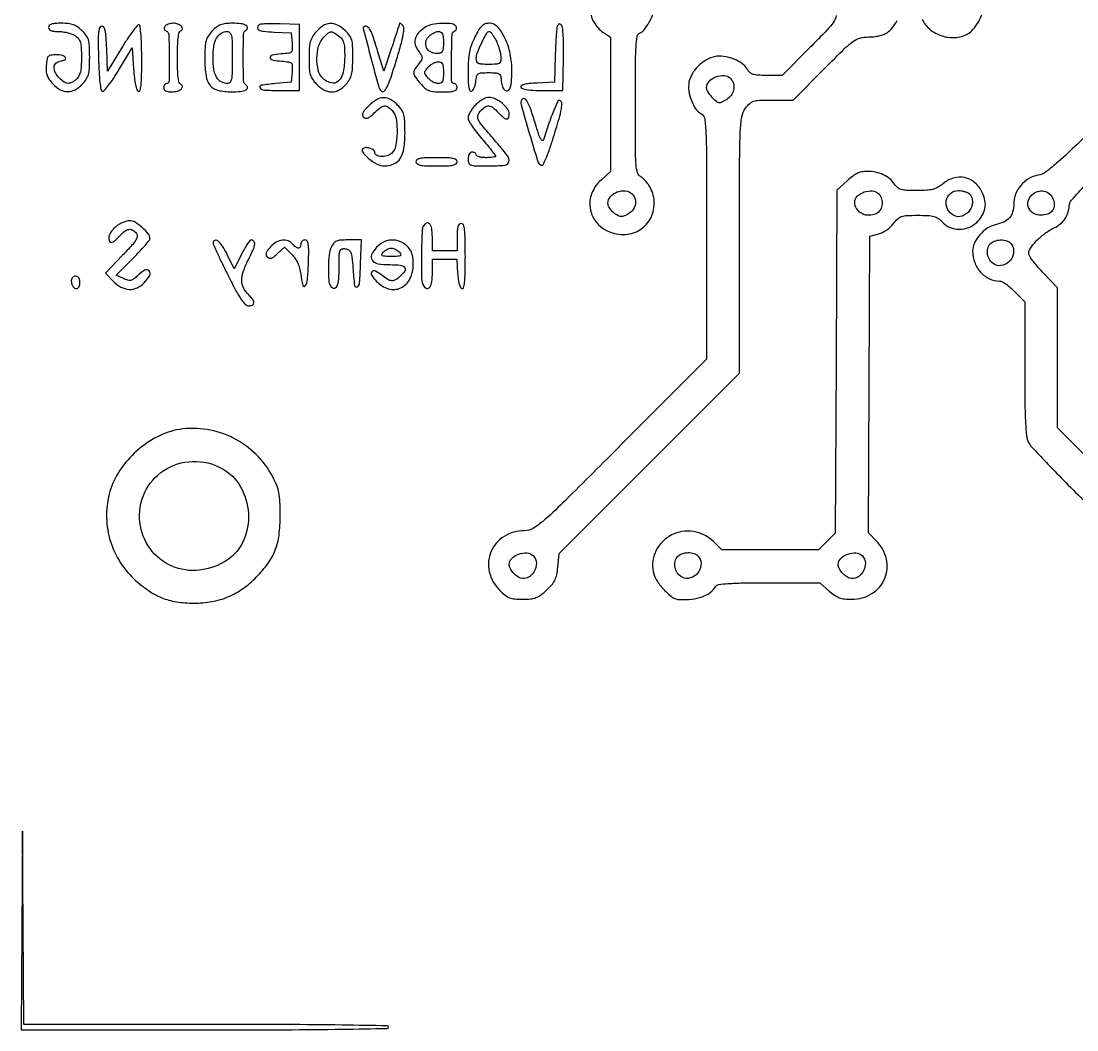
# Model space of a CAD drawing. Extents: x 30 to 1363, y 34 to 747.
# Drawn here: x 30 to 415, y 34 to 401.8 of the extents above; entities that cross this region are included whole.
import ezdxf

# ---------------------------------------------------------------- set-up
doc = ezdxf.new("R2010")
doc.units = 0

msp = doc.modelspace()

# ---------------------------------------------------------------- linework, layer by layer
for points in [[(237.451308, 406.434575, 0.118163), (238.856466, 401.444228, 0.120846), (242.363568, 397.681351), (245, 395.953894), (245, 371.446396), (245, 346.938897), (241.609971, 343.962412, 0.143583), (237.780413, 337.922119, 0.168072), (238.139627, 331.176517, 0.163218), (242.625374, 325.95572, 0.135164), (249.727834, 324, 0.130838), (255.312117, 325.486727, 0.133193), (259.37335, 329.546555, 0.129729), (260.892281, 335.194333, 0.121076), (259.48965, 341.020016, 0.033602), (258.765346, 342.216292, 0.027262), (257.838505, 343.39555, 0.028059), (256.860046, 344.39112, 0.06172), (255.98965, 345.005539, -0.202839), (254.824205, 346.449242, -0.050981), (254.280114, 349.490469, -0.017472), (254.042307, 355.400073, -0.00132), (254, 371.428195, -0.001777), (254.049957, 385.48649, -0.012614), (254.270385, 392.301353, -0.018816), (254.651456, 396.292547, -0.274491), (255.494277, 397.35943, 0.136594), (257.223626, 398.64141, 0.03898), (259.081547, 401.455952, 0.039849), (260.531519, 404.652271, 0.086435)], [(358.589077, 402.453526, 0.110087), (361.43696, 398.801876, 0.093095), (365.735011, 396.434311, 0.093069), (370.600288, 395.787175, 0.109947), (375.063021, 397.033728, 0.093564), (377.12591, 398.695033, 0.045576), (379.084351, 401.466682, 0.045436), (380.523967, 404.579021, 0.085482)], [(327.216567, 403.780104, -0.098374), (326.239324, 401.405189, -0.04553), (324.006829, 398.630207, -0.00376), (317.506494, 392.006519), (307.537523, 382), (301.803945, 382, -0.013186), (298.745342, 382.080677, -0.058058), (296.969515, 382.383184, -0.100988), (295.830497, 382.984892, -0.09834), (295.005539, 383.98965, 0.1021), (293.415178, 385.897488, 0.056121), (290.829537, 387.519584, 0.052831), (287.728449, 388.625627, 0.059328), (284.584456, 389, 0.106709), (281.101606, 388.248136, 0.071801), (277.660508, 386.049372, 0.070917), (274.94059, 382.931027, 0.097865), (273.564203, 379.490541, 0.083663), (273.50522, 376.304161, 0.056999), (274.447003, 372.796427, 0.058714), (276.09123, 369.739407, 0.117698), (278.130349, 367.930239, -0.243987), (279.28588, 366.244015, -0.020208), (279.733769, 360.776927, -0.009613), (279.95992, 350.548353, -0.00072), (280, 322.720677), (280, 278.511721), (248.755953, 247.25586, -0.000954), (228.469588, 227.03914, -0.014075), (221.13241, 220.154051, -0.042021), (216.848393, 216.954541, -0.140044), (213.505953, 215.996262, 0.138654), (206.116125, 213.899389, 0.157313), (201.349568, 208.316605, 0.157725), (200.751128, 201.012753, 0.139463), (204.478869, 194.321131, 0.02686), (206.485893, 192.518886, 0.075877), (208.110345, 191.574666, 0.071707), (209.995124, 191.129599, 0.022184), (212.914685, 191, 0.023363), (215.810081, 191.135365, 0.067407), (217.76271, 191.588538, 0.069249), (219.494984, 192.536986, 0.025658), (221.643416, 194.312025, 0.027635), (223.551196, 196.264891, 0.065841), (224.672514, 197.950629, 0.064442), (225.330565, 199.89222, 0.025574), (225.743509, 202.682446), (226.229557, 207.740842), (259.114778, 240.614739), (292, 273.488636), (292, 320.28481, -0.000623), (292.038572, 351.233588, -0.010364), (292.2775, 361.521412, -0.031471), (292.856567, 366.919231, -0.117245), (294.188058, 370.040493, -0.045098), (295.711909, 371.754372, -0.115422), (297.14073, 372.580186, -0.065761), (299.242419, 372.925618, -0.007892), (303.954371, 373), (311.532624, 373), (323, 384.5, -0.003163), (330.454842, 391.882055, -0.037843), (333.556075, 394.486336, -0.093225), (335.977197, 395.617159, -0.062843), (339.011182, 396, 0.03014), (340.914295, 396.114824, 0.026502), (342.874783, 396.458457, 0.027419), (344.612128, 396.960546, 0.068822), (345.783205, 397.560704, 0.071638), (347.762941, 399.42003, 0.048479), (349.453928, 402.018913, 0.048481)], [(428.75, 370.34912, -0.001913), (415.190946, 356.956917, -0.01248), (408.185856, 350.425477, -0.022699), (403.722078, 346.815257, -0.116202), (400.810281, 345.57277, 0.090784), (397.388701, 344.31206, 0.084784), (394.541576, 341.898056, 0.084699), (392.654941, 338.673505, 0.090341), (392, 335.078262, -0.068747), (391.602406, 332.200204, -0.113886), (390.429601, 330.060271, -0.105527), (388.36273, 328.54575, -0.053234), (385.277032, 327.537776, 0.097113), (382.325436, 326.279469, 0.066588), (379.603517, 323.845632, 0.067622), (377.658925, 320.833043, 0.10998), (377, 317.873615, 0.091375), (377.756649, 313.767817, 0.093083), (379.925428, 310.231373, 0.09752), (383.12936, 307.842791, 0.112015), (386.844105, 307, -0.1267), (387.750335, 306.766615, -0.025891), (389.167783, 305.886052, -0.025736), (390.751006, 304.659546, -0.021684), (392.297052, 303.207837), (396, 299.415675), (396, 275.158177, 0.002487), (396.061676, 262.759703, 0.01061), (396.292398, 255.359768, 0.01509), (396.689407, 250.562299, 0.092642), (397.41358, 248.20034, 0.066473), (398.629447, 246.47912, 0.002728), (403.822168, 240.940899, 0.004709), (410.086163, 234.456179, 0.003319), (417.245021, 227.279317)], [(424.238634, 237.261037), (408, 253.522074), (408, 279.063599), (408, 304.605124), (402.950415, 309.761891, -0.013728), (400.989919, 311.877157, -0.016644), (399.275401, 313.968521, -0.015339), (397.95942, 315.801218, -0.100793), (397.530637, 316.840916, -0.197512), (397.927193, 318.7997, -0.044036), (400.11214, 321.513996, -0.042065), (403.2159, 324.24133, -0.042575), (406.720356, 326.398397, 0.050689), (409.039492, 327.878179, 0.075222), (410.681889, 329.636237, 0.07624), (411.71629, 331.782805, 0.053624), (412.222673, 334.41981, -0.159872), (413.07936, 336.448125, -0.006769), (418.350131, 342.335013, -0.008183)]]:
    msp.add_lwpolyline(points, format="xyb")
for points in [[(40, 399.5, 0.171124), (40.239213, 398.821521, 0.129433), (40.879582, 398.349272, 0.07228), (42.015983, 398.07877, 0.022348), (43.777494, 398, -0.035455), (45.386753, 397.885743, -0.02803), (47.09821, 397.542718, -0.028793), (48.657068, 397.040924, -0.060578), (49.777494, 396.443296, -0.074588), (50.937905, 395.340573, -0.096779), (51.599753, 394.034485, -0.057276), (51.917681, 392.084762, -0.011804), (52, 388.598284, -0.01379), (51.912256, 385.417445, -0.042807), (51.6115, 383.294284, -0.06462), (51.054601, 381.793589, -0.087933), (50.171259, 380.654988, -0.052877), (48.502067, 379.43819, -0.14605), (47.10158, 379.104062, -0.138037), (45.696439, 379.585654, -0.045248), (44, 381, -0.071161), (42.492582, 383.010663, -0.13625), (42.035437, 384.959534, -0.19354), (42.693449, 386.422068, -0.157427), (44.25, 387.180449, 0.080607), (45.944621, 387.708272, 0.447178), (46.166985, 388.521296, 0.203874), (45.047136, 389.278459, 0.04811), (42.75, 389.5, 0.030332), (40.821003, 389.382871, 0.178175), (39.933253, 388.927514, 0.147726), (39.462354, 387.954854, 0.018929), (39.182211, 385.625475, 0.033967), (39.152992, 383.527972, 0.073257), (39.473452, 381.948971, 0.072239), (40.23922, 380.515762, 0.032272), (41.619302, 378.875475, 0.072748), (44.294102, 376.792801, 0.128123), (46.982909, 376.073274, 0.129339), (49.663144, 376.759459, 0.074872), (52.312909, 378.804719, 0.042342), (53.777659, 380.618457, 0.082043), (54.554093, 382.306979, 0.055636), (54.908763, 384.560225, 0.011242), (55, 388.617628, 0.010696), (54.911491, 392.754629, 0.059775), (54.554093, 394.93883, 0.090076), (53.752914, 396.55077, 0.041494), (52.195281, 398.312909, 0.038277), (50.561919, 399.654037, 0.066829), (49.008937, 400.457589, 0.060295), (47.189782, 400.871243, 0.025791), (44.695281, 401, 0.015557), (42.409614, 400.928866, 0.061828), (41.032547, 400.670133, 0.125146), (40.281493, 400.201121, 0.193248)], [(66.824833, 392.262767), (61.5, 383.5), (61.209558, 391.75, 0.007237), (60.998876, 395.988613, 0.037158), (60.674328, 398.318282, 0.08165), (60.179265, 399.573626, 0.26394), (59.427822, 400, 0.308734), (58.661702, 399.477105, 0.067529), (58.264571, 397.841141, 0.027839), (58.115558, 394.714793, 0.004026), (58.218265, 388.331596, 0.006449), (58.409894, 383.160034, 0.017332), (58.720901, 379.492413, 0.016182), (59.116429, 376.903716, 0.273104), (59.662662, 376.277375, 0.302687), (60.322334, 376.458125, 0.013423), (61.90476, 378.380613, 0.018809), (63.724532, 380.907036, 0.011892), (65.662662, 383.979117), (70.5, 392.066676), (71, 384.362257, 0.011438), (71.290454, 381.058195, 0.025455), (71.696299, 378.566432, 0.028419), (72.180651, 376.81072, 0.235787), (72.75, 376.245586, 0.429765), (73.371359, 376.579594, 0.039654), (73.732582, 378.493941, 0.022236), (73.945265, 381.877784, 0.004577), (74, 387.85765, 0.007193), (73.933106, 392.507558, 0.011137), (73.728232, 396.517785, 0.00562), (73.44507, 399.858606, 0.23452), (73.074833, 400.45375, 0.373809), (72.51285, 400.361975, 0.010419), (70.857265, 398.28351, 0.016488), (68.933013, 395.58139, 0.009953)], [(82.381966, 399.809017, 0.088972), (82.190642, 399.324523, 0.118107), (82.207877, 398.852632, 0.128568), (82.43188, 398.467999, 0.117017), (82.822949, 398.225684, -0.312507), (83.830355, 396.881811, -0.007068), (84.027782, 388.426505, -0.006804), (83.990594, 379.972915, -0.408949), (83, 379, 0.148195), (82.618646, 378.884432, 0.098894), (82.29375, 378.559375, 0.082425), (82.074694, 378.073457, 0.064853), (82, 377.5, 0.150693), (82.199239, 376.853935, 0.12588), (82.740164, 376.377508, 0.083267), (83.651999, 376.089949, 0.034849), (84.940983, 376, 0.070688), (86.943441, 376.28452, 0.107016), (88.486046, 377.118262, 0.266974), (88.813147, 378.0421, 0.273413), (88.177051, 378.774316, -0.263082), (87.638265, 379.370895, -0.024904), (87.292038, 381.38501, -0.022063), (87.067225, 384.324942, -0.00805), (87, 388.5, -0.00805), (87.067225, 392.675058, -0.022063), (87.292038, 395.61499, -0.024904), (87.638265, 397.629105, -0.263082), (88.177051, 398.225684, 0.26793), (88.797863, 398.925731, 0.247229), (88.527703, 399.855368, 0.115739), (87.211586, 400.704139, 0.085793), (85.5, 401, 0.045566), (84.534238, 400.911805, 0.045713), (83.601517, 400.650149, 0.049743), (82.834306, 400.265948, 0.113876)], [(99.687091, 398.195281, 0.043515), (98.205834, 396.352287, 0.084058), (97.43255, 394.631372, 0.053972), (97.085931, 392.286326, 0.009727), (97, 387.869595, 0.034706), (97.425218, 381.750939, 0.138163), (98.921995, 378.338522, 0.166005), (101.798633, 376.55959, 0.056268), (106.755434, 376, 0.026474), (109.969326, 376.170287, 0.084244), (112.032649, 376.750137, 0.298179), (112.541225, 377.581184, 0.251837), (112.016312, 378.489919, -0.253184), (111.122264, 380.046797, -0.006332), (111.015204, 388.5, -0.006332), (111.122264, 396.953203, -0.253184), (112.016312, 398.510081, 0.243505), (112.553339, 399.406974, 0.298816), (112.079142, 400.237213, 0.088993), (110.133787, 400.825358, 0.029027), (107.128074, 401, 0.024237), (104.548517, 400.874887, 0.065979), (102.771229, 400.461194, 0.074365), (101.286928, 399.633046, 0.037377)], [(116.706312, 400.372979, 0.171911), (116.211629, 399.33544, 0.320418), (116.649325, 398.563406, 0.084686), (118.450771, 398.072765, 0.012336), (122.25, 397.797717), (128.5, 397.5), (128.806772, 393.810272, -0.020122), (128.907921, 391.443552, -0.199555), (128.536346, 390.543346, -0.166731), (127.600697, 390.085621, -0.013159), (124.806772, 389.810272, 0.027942), (121.518926, 389.387824, 0.386591), (120.852757, 388.510343, 0.337369), (121.658687, 387.626267, 0.026217), (125.039124, 387.189728, -0.015035), (127.645591, 386.912213, -0.171441), (128.551176, 386.445671, -0.192212), (128.90905, 385.538372, -0.019718), (128.806772, 383.189728), (128.5, 379.5), (122.730989, 379, 0.014952), (117.563129, 378.395965, 0.536775), (117.133468, 377.481586, 0.249179), (118.554615, 376.636662, 0.011996), (124.25, 376.5), (131.5, 376.5), (131.5, 388.5), (131.5, 400.5), (124.456312, 400.789645, 0.009706), (121.706375, 400.849292, 0.013998), (119.274228, 400.786728, 0.009652), (117.276472, 400.640604, 0.175025)], [(137.588894, 397.923275, 0.040123), (136.223365, 396.007707, 0.069653), (135.464005, 394.21175, 0.051652), (135.10089, 391.928665, 0.013629), (135, 388.227994, 0.012651), (135.095827, 384.441248, 0.056856), (135.45744, 382.25869, 0.080251), (136.236783, 380.594375, 0.041495), (137.687091, 378.804719, 0.07783), (140.402365, 376.734263, 0.123387), (143.221218, 376.012731, 0.127711), (145.977689, 376.713619, 0.08672), (148.516365, 378.75, 0.048392), (149.787079, 380.511122, 0.070984), (150.506144, 382.277522, 0.048335), (150.858057, 384.633581, 0.0118), (150.968399, 388.562909, 0.010415), (150.899879, 392.752096, 0.060052), (150.553648, 394.937195, 0.091337), (149.758141, 396.545763, 0.041366), (148.195281, 398.312909, 0.070709), (145.405576, 400.316316, 0.130314), (142.699166, 400.928482, 0.13353), (140.090653, 400.115255, 0.076044)], [(167.971316, 400.95, -0.060947), (167.90804, 400.612617, -0.00054), (167.119347, 398.135312, -0.001861), (166.198564, 395.290442, -0.001199), (165.111274, 392), (162.279916, 383.5), (160.010187, 391, 0.006861), (158.386175, 396.112221, 0.043494), (157.304021, 398.614041, 0.115399), (156.321112, 399.723568, 0.250077), (155.223917, 399.8625, 0.381324), (154.800526, 399.045339, 0.00157), (157.563304, 388.390302, 0.002955), (160.319045, 378.144927, 0.129907), (161.428879, 376.237788, 0.420346), (162.399076, 376.247922, 0.080672), (163.510622, 377.860481, 0.031396), (164.924003, 381.401742, 0.006063), (166.995602, 387.985408, 0.00575), (168.597083, 393.529145, 0.023559), (169.36975, 396.942459, 0.036703), (169.596352, 399.15341, 0.206398), (169.16742, 400.23258, 0.019355), (168.71696, 400.649453, 0.041954), (168.334504, 400.924883, 0.080826), (168.075225, 401.028132, 0.460077)], [(177.230243, 399.448715, 0.050639), (174.851088, 397.394624, 0.118568), (173.688036, 395.369727, 0.143085), (173.685771, 393.291167, 0.088603), (174.777486, 391.087097, -0.01645), (175.969957, 389.357982, -0.138611), (176.242833, 388.461182, -0.154463), (175.988939, 387.599671, -0.021894), (174.876863, 386.09626, 0.030633), (173.462792, 384.113048, 0.166322), (173.167906, 382.845273, 0.133258), (173.679633, 381.510283, 0.017129), (175.588894, 379.076725, 0.034426), (177.223316, 377.385536, 0.09188), (178.647212, 376.511759, 0.074524), (180.462846, 376.108838, 0.017403), (183.588894, 376, 0.012429), (186.285675, 376.067046, 0.055232), (187.848149, 376.319302, 0.11914), (188.687051, 376.785887, 0.2095), (189, 377.5, 0.064853), (188.925306, 378.073457, 0.082425), (188.70625, 378.559375, 0.098894), (188.381354, 378.884432, 0.148195), (188, 379, -0.408949), (187.009406, 379.972915, -0.006804), (186.972218, 388.426505, -0.007068), (187.169645, 396.881811, -0.312507), (188.177051, 398.225684, 0.117017), (188.56812, 398.467999, 0.128568), (188.792123, 398.852632, 0.118107), (188.809358, 399.324523, 0.088972), (188.618034, 399.809017, 0.227454), (187.08158, 400.793671, 0.038583), (183.506111, 400.956463, 0.041304), (179.750258, 400.525709, 0.103937)], [(195.516846, 396.033244, 0.026647), (194.24587, 393.154318, 0.041287), (193.495635, 390.544666, 0.035298), (193.115865, 387.566689, 0.014069), (193, 383.44991, 0.007888), (193.058101, 379.767189, 0.035065), (193.27756, 377.615696, 0.077721), (193.661728, 376.482605, 0.366723), (194.25, 376.243678, 0.163312), (194.752499, 376.61856, 0.048709), (195.224862, 377.46555, 0.043138), (195.601386, 378.582387, 0.035141), (195.813358, 379.827012, -0.033675), (196.130886, 381.724989, -0.189414), (196.706879, 382.553548, -0.133985), (197.811454, 382.922709, -0.01404), (200.563358, 383, -0.013669), (203.105701, 382.930485, -0.10369), (204.257909, 382.622352, -0.200404), (204.820248, 381.964489, -0.076372), (205.015313, 380.75, 0.03283), (205.085157, 379.787531, 0.025508), (205.282537, 378.756116, 0.026115), (205.56728, 377.809893, 0.055077), (205.903509, 377.121885, 0.22099), (207.070407, 376.371968, 0.325101), (208.102624, 376.925779, 0.088597), (208.8019, 379.423491, 0.024066), (209, 383.536863, 0.050634), (208.358187, 389.858335, 0.059128), (206.458444, 395.581739, 0.071499), (203.776968, 399.662458, 0.21489), (200.808528, 401, 0.07589), (199.260118, 400.76362, 0.113168), (198.0817, 400.075762, 0.071095), (196.971483, 398.689043, 0.016035)], [(225.549449, 399.917217, 0.065122), (225.334067, 398.950357, 0.004386), (225.106609, 396.125683, 0.006244), (224.906435, 392.742085, 0.004635), (224.766667, 389), (224.5, 379.5), (218.183151, 379.200547, 0.011286), (215.316755, 378.999739, 0.038964), (213.483031, 378.684209, 0.075352), (212.469696, 378.257319, 0.34908), (212.266484, 377.700547, 0.245435), (212.820622, 377.165696, 0.033498), (214.443115, 376.803957, 0.027248), (216.814992, 376.57098, 0.010857), (220.083333, 376.5), (227.5, 376.5), (227.784301, 387.915699, 0.007553), (227.829767, 392.558315, 0.013096), (227.708283, 396.413086, 0.009408), (227.473984, 399.469417, 0.17425), (227.067083, 400.332917, 0.072668), (226.596093, 400.683822, 0.192992), (226.186732, 400.730668, 0.178926), (225.837036, 400.480245, 0.061574)], [(107, 388.5, -0.004944), (106.947093, 383.149645, -0.03861), (106.706019, 380.671084, -0.110384), (106.198877, 379.451289, -0.243895), (105.328741, 379, -0.130006), (102.998921, 379.616197, -0.134444), (101.313293, 381.298496, -0.092451), (100.312606, 384.175591, -0.037604), (100, 388.326247, -0.036037), (100.307344, 392.584946, -0.086596), (101.289471, 395.580203, -0.129019), (102.924991, 397.349148, -0.142949), (105.154988, 398, -0.208535), (106.13815, 397.571309, -0.140059), (106.701447, 396.462746, -0.043503), (106.94979, 394.10339, -0.00448)], [(145.777494, 396.443296, -0.073681), (146.932846, 395.349342, -0.096194), (147.595483, 394.05702, -0.058106), (147.915983, 392.143091, -0.01246), (148, 388.772037, -0.048696), (147.454655, 383.185855, -0.15247), (145.675416, 379.907513, -0.264465), (143.061717, 379.229383, -0.131287), (140, 381, -0.137601), (138.373644, 383.894524, -0.062656), (137.878857, 388.243671, -0.062192), (138.480618, 392.638009, -0.124099), (140.174314, 395.685549, -0.01811), (141.89489, 397.388985, -0.153631), (142.867693, 397.846128, -0.165859), (143.890578, 397.644836, -0.021999)], [(184, 394, -0.016203), (183.925072, 391.6884, -0.122468), (183.595949, 390.65571, -0.200825), (182.896946, 390.154393, -0.056508), (181.535184, 390, -0.125042), (179.320968, 390.562537, -0.156346), (177.863151, 392.087081, -0.162667), (177.595944, 394.12559, -0.136689), (178.575283, 396.083187, -0.046614), (179.37526, 396.816682, -0.039344), (180.342382, 397.436936, -0.041078), (181.323029, 397.86258, -0.082032), (182.154988, 398, -0.114581), (183.068701, 397.787827, -0.172247), (183.634687, 397.207998, -0.090244), (183.92484, 396.081876, -0.018045)], [(203.314788, 394.466073, -0.023409), (203.959964, 392.932225, -0.019386), (204.504969, 391.245828, -0.019819), (204.883639, 389.658504, -0.048676), (205, 388.466073, -0.060786), (204.831522, 387.085359, -0.209652), (204.293809, 386.387004, -0.113051), (203.16858, 386.068098, -0.012757), (200.5, 386, -0.013825), (198.001531, 386.069095, -0.09284), (196.801514, 386.363324, -0.191016), (196.210277, 386.975846, -0.097869), (196, 388.039838, -0.091953), (196.422915, 390.320012, -0.021292), (197.982846, 393.915407, -0.014786), (199.8005, 397.393997, -0.271308), (200.835112, 398, -0.22095), (201.234435, 397.814482, -0.022284), (201.891233, 396.961909, -0.024622), (202.611401, 395.819874, -0.017105)], [(184, 383, -0.018045), (183.92484, 380.918124, -0.090244), (183.634687, 379.792002, -0.172247), (183.068701, 379.212173, -0.114581), (182.154988, 379, -0.084684), (181.317947, 379.142791, -0.040713), (180.320267, 379.5875, -0.038833), (179.328807, 380.234689, -0.044853), (178.5, 381, -0.020664), (177.433378, 382.28124, -0.164695), (177.190025, 383, -0.164695), (177.433378, 383.71876, -0.020664), (178.5, 385, -0.044853), (179.328807, 385.765311, -0.038833), (180.320267, 386.4125, -0.040713), (181.317947, 386.857209, -0.084684), (182.154988, 387, -0.114581), (183.068701, 386.787827, -0.172247), (183.634687, 386.207998, -0.090244), (183.92484, 385.081876, -0.018045)], [(288.8, 380.8, -0.127774), (289.770992, 379.147437, -0.104704), (289.911448, 377.097451, -0.099958), (289.201676, 375.087713, -0.10565), (287.777494, 373.556704, -0.01506), (286.869579, 372.960704, -0.018033), (285.97946, 372.457282, -0.016968), (285.2082, 372.08973, -0.103059), (284.777494, 372, -0.18223), (283.597798, 372.444721, -0.032035), (281.891773, 374.149584, -0.033227), (280.409415, 376.078382, -0.14828), (280, 377.428571, -0.187274), (280.917217, 379.791549, -0.116627), (283.404668, 381.486277, -0.114242), (286.430406, 381.907643, -0.175848)], [(156.784615, 370.938462, 0.018331), (155.354825, 369.399807, 0.070317), (154.64929, 368.303136, 0.13632), (154.512548, 367.45745, 0.170302), (154.854946, 366.745054, 0.152098), (155.551898, 366.379093, 0.140589), (156.357759, 366.458088, 0.076318), (157.382088, 367.057439, 0.020562), (158.798126, 368.306593, -0.024925), (161.021958, 370.234119, -0.134042), (162.485013, 370.848913, -0.186289), (163.79366, 370.532766, -0.057522), (165.345012, 369.171259, -0.145653), (166.754193, 366.226204, -0.043661), (167.104527, 361.211924, -0.043323), (166.586546, 356.254357, -0.162543), (165.071664, 353.564855, -0.116176), (163.420463, 352.653668, -0.084699), (161.328019, 352.435392, -0.105862), (159.628322, 352.91678, -0.277799), (159, 353.960399, 0.241289), (158.59522, 354.750352, 0.07335), (157.3636, 355.387337, 0.06939), (155.911319, 355.670123, 0.15301), (154.82776, 355.39355, 0.435419), (154.560639, 354.04746, 0.062945), (156.702684, 351.753432, 0.051983), (159.815748, 349.668842, 0.122146), (162.512777, 349, 0.104299), (165.953173, 349.725554, 0.15053), (168.286103, 351.749143, 0.104635), (169.603255, 355.369211, 0.035126), (170, 361.009732, 0.010108), (169.912694, 365.327942, 0.05443), (169.563984, 367.648028, 0.083543), (168.789908, 369.360036, 0.043189), (167.312909, 371.195281, 0.072187), (164.721876, 373.217382, 0.136578), (162.17269, 373.860394, 0.129428), (159.562434, 373.104677, 0.061618)], [(195.687091, 371.195281, 0.029998), (194.65873, 369.984244, 0.03054), (193.789333, 368.665811, 0.032071), (193.181197, 367.431502, 0.098735), (193, 366.52286, 0.12882), (193.273371, 365.479411, 0.017117), (194.46875, 363.515137, 0.018897), (196.085387, 361.244462, 0.014842), (198, 358.906534, -0.004657), (199.916259, 356.661476, -0.007126), (201.53125, 354.6765, -0.003019), (202.869682, 352.961503, -0.165654), (203, 352.578955, -0.341044), (202.824712, 352.351858, -0.023046), (201.971875, 352.170068, -0.025438), (200.841739, 352.041741, -0.015551), (199.5, 352, -0.027026), (198.158889, 352.072542, -0.042582), (197.028125, 352.29375, -0.052312), (196.232098, 352.614308, -0.277684), (196, 353, 0.148195), (195.884432, 353.381354, 0.098894), (195.559375, 353.70625, 0.082425), (195.073457, 353.925306, 0.064853), (194.5, 354, 0.140575), (193.88002, 353.822179, 0.118484), (193.4, 353.333333, 0.088208), (193.09863, 352.543379, 0.04716), (193, 351.5, 0.088353), (193.257674, 350.053178, 0.227967), (194, 349.333333, 0.075599), (195.652131, 349.048306, 0.004982), (200.5, 349, 0.021266), (206.408319, 349.251402, 0.325213), (207.866003, 350.514239, 0.227654), (207.372841, 352.723447, 0.012275), (202.679072, 358.389098, -0.004502), (198.082908, 363.764615, -0.062829), (196.704213, 365.901887, -0.193217), (196.60428, 367.421188, -0.105265), (197.557026, 369.063013, -0.057165), (199.187466, 370.495986, -0.175258), (200.587249, 370.868103, -0.146877), (202.064243, 370.280174, -0.036543), (204, 368.5, 0.021904), (205.886075, 366.660831, 0.147769), (207.056271, 366.116212, 0.353741), (207.750887, 366.530538, 0.08847), (208, 367.92742, 0.164423), (207.365956, 369.803381, 0.058793), (205.374868, 371.859584, 0.057808), (202.855812, 373.469059, 0.113751), (200.552233, 374, 0.094317), (199.528252, 373.805109, 0.036717), (198.224652, 373.176114, 0.034717), (196.876086, 372.268555, 0.036278)], [(212.641911, 373.229617, 0.209225), (212.363946, 371.272364, 0.003778), (215.333223, 360.906601, 0.00346), (218.470447, 350.524651, 0.241716), (219.70271, 349.265763, 0.363777), (220.339389, 349.517142, 0.01943), (221.374354, 351.61604, 0.020841), (222.568048, 354.625768, 0.009148), (223.907529, 358.700342, 0.003664), (226.163309, 366.205065, 0.025906), (227.041633, 369.908509, 0.060708), (227.165228, 371.973084, 0.299012), (226.5, 372.861771, 0.386687), (225.739071, 372.548248, 0.011668), (224.226903, 369.150012, 0.016206), (222.479777, 364.549351, 0.007615), (220.50663, 358.5, -0.429849), (220.049758, 358.274331, -0.189257), (219.487521, 358.774699, -0.037619), (218.685307, 360.702882, -0.007019), (217.533859, 364.36005, 0.009585), (215.870139, 369.551147, 0.043704), (214.588148, 372.44772, 0.144633), (213.550052, 373.473634, 0.396356)], [(174, 350.5, 0.250296), (174.396042, 349.758417, 0.098409), (175.5, 349.3, 0.041714), (177.597782, 349.059778, 0.007659), (181.5, 349, 0.007659), (185.402218, 349.059778, 0.041714), (187.5, 349.3, 0.098409), (188.603958, 349.758417, 0.250296), (189, 350.5, 0.250296), (188.603958, 351.241583, 0.098409), (187.5, 351.7, 0.041714), (185.402218, 351.940222, 0.007659), (181.5, 352, 0.007659), (177.597782, 351.940222, 0.041714), (175.5, 351.7, 0.098409), (174.396042, 351.241583, 0.250296)], [(331.235315, 343.577501), (327.5, 340.155001), (327.199511, 277.603935), (326.899022, 215.052868), (323.872588, 212.026434), (320.846154, 209), (303.220684, 209), (285.595214, 209), (282.354154, 212.141359, 0.156407), (275.164597, 215.698753, 0.15492), (267.215823, 214.430523, 0.159508), (261.61135, 208.864404, 0.165981), (260.497905, 201.159475, 0.092554), (261.756935, 197.913666, 0.049986), (264.37557, 194.500977, 0.050422), (267.470837, 191.809928, 0.142918), (270.15, 190.889309, 0.040119), (274.569786, 191.03578, 0.058701), (278.355574, 191.924555, 0.06955), (281.31795, 193.492245, 0.102351), (283.29969, 195.657414, -0.226955), (284.353569, 196.358845, -0.017923), (287.789761, 196.721157, -0.014255), (293.223179, 196.942423, -0.003048), (302.667675, 197), (321.23597, 197), (324.652781, 194, 0.029856), (326.637507, 192.456974, 0.064118), (328.359885, 191.575369, 0.061202), (330.300278, 191.135805, 0.025136), (333, 191, 0.138635), (340.247318, 193.048844, 0.156489), (344.943695, 198.520389, 0.157542), (345.562746, 205.672915, 0.140723), (341.940217, 212.213629), (338.982858, 215.170989), (339.241429, 269.272046), (339.5, 323.373104), (342.739116, 324.212324, 0.056321), (344.139611, 324.74915, 0.033263), (345.672682, 325.678702, 0.032918), (347.098378, 326.825437, 0.047778), (348.177175, 328.025772, -0.04201), (349.666293, 329.721523, -0.110837), (351.039992, 330.555157, -0.070876), (352.98909, 330.916193, -0.010411), (357.013744, 331, -0.011909), (360.77696, 330.910355, -0.055985), (362.909171, 330.567381, -0.085222), (364.459415, 329.834951, -0.051345), (366, 328.5, 0.107423), (368.766003, 326.597172, 0.095708), (372.191798, 325.91085, 0.094962), (375.649567, 326.548885, 0.103763), (378.504787, 328.413878, 0.058984), (380.509492, 330.956949, 0.091408), (381.510893, 333.558641, 0.093386), (381.507828, 336.30536, 0.064017), (380.538944, 339.276688, 0.101519), (377.857336, 342.837978, 0.12621), (374.176989, 344.716498, 0.127172), (370.068648, 344.584449, 0.103969), (366.182369, 342.5, -0.042682), (364.332579, 341.195565, -0.068341), (362.549969, 340.457786, -0.050257), (360.269779, 340.100304, -0.013771), (356.628697, 340, -0.010378), (352.862197, 340.078188, -0.060007), (350.900987, 340.39747, -0.106654), (349.616792, 341.088657, -0.071244), (348.50903, 342.345874, 0.074722), (346.754884, 344.309129, 0.064971), (344.419883, 345.78174, 0.05998), (341.605012, 346.693019, 0.048356), (338.438262, 347, 0.052528), (336.599572, 346.806299, 0.05848), (334.910715, 346.233955, 0.049577), (333.18943, 345.195965, 0.025006)], [(252.8, 338.8, -0.137363), (253.999812, 336.666959, -0.1514), (253.855363, 334.307827, -0.129097), (252.331286, 332.165959, -0.088436), (249.727319, 330.677916, -0.187001), (248.086037, 330.72221, -0.074071), (246.123408, 331.91093, -0.072116), (244.534432, 333.670987, -0.148675), (244, 335.428571, -0.187274), (244.917217, 337.791549, -0.116627), (247.404668, 339.486277, -0.114242), (250.430406, 339.907643, -0.175848)], [(342.8, 338.8, -0.070395), (343.259976, 338.188407, -0.038897), (343.6475, 337.335625, -0.037889), (343.911715, 336.392078, -0.049362), (344, 335.5, -0.09126), (343.65033, 333.600158, -0.123128), (342.654431, 332.172367, -0.112352), (341.023695, 331.296354, -0.067399), (338.835184, 331, -0.103344), (337.023948, 331.378402, -0.094362), (335.448281, 332.456562, -0.094117), (334.376085, 334.041182, -0.102149), (334, 335.86283, -0.208968), (334.926224, 337.982241, -0.10656), (337.474734, 339.490773, -0.10164), (340.521183, 339.856751, -0.177421)], [(375.8, 338.8, -0.203293), (376.952782, 335.949279, -0.152914), (375.876185, 332.704001, -0.155281), (373.157689, 330.684607, -0.208494), (370.134782, 330.927867, -0.152828), (367.854588, 333.250905, -0.166016), (367.402105, 336.376893, -0.177739), (368.949992, 338.976306, -0.172147), (371.835184, 340, -0.03855), (372.981743, 339.911468, -0.034957), (374.140335, 339.6475, -0.036748), (375.144868, 339.260925, -0.086357)], [(406.403625, 336.809747, -0.095073), (406.748841, 334.473723, -0.155023), (406.066938, 332.608282, -0.146892), (404.395839, 331.412635, -0.082523), (401.912739, 331, -0.129175), (399.222858, 331.706725, -0.16216), (397.503203, 333.607476, -0.166121), (397.289787, 336.122236, -0.136036), (398.62572, 338.482862, -0.125315), (400.654351, 339.688065, -0.125304), (403.012403, 339.77636, -0.12686), (405.103998, 338.728977, -0.130198)], [(64.634859, 326.92742, 0.040774), (63.626706, 325.99195, 0.03972), (62.77399, 324.897481, 0.042533), (62.18536, 323.813471, 0.103479), (62, 322.92742, 0.08847), (62.249113, 321.530538, 0.353741), (62.943729, 321.116212, 0.147769), (64.113925, 321.660831, 0.021904), (66, 323.5, -0.036608), (67.86834, 325.217729, -0.127891), (69.353789, 325.873689, -0.176488), (70.682994, 325.620895, -0.085395), (72.016719, 324.479855, -0.201305), (72.351824, 323.378731, -0.114201), (71.893847, 322.038569, -0.045265), (70.395916, 320.056542, -0.00687), (67.004002, 316.425652), (60.729677, 309.891594), (63.55193, 306.945797, 0.079102), (66.335989, 304.834003, 0.109211), (69.346563, 303.989437, 0.117337), (72.272187, 304.514752, 0.101683), (74.825686, 306.314451, 0.053442), (76.925488, 309.091531, 0.34314), (76.727469, 310.727193, 0.345119), (75.098317, 310.931207, 0.053583), (72.324342, 308.834978, -0.028895), (70.956839, 307.691502, -0.113254), (69.955686, 307.252682, -0.120027), (68.895456, 307.307186, -0.034327), (67.342928, 307.889613), (64.666074, 309.109269), (70.833037, 315.33154, 0.007367), (73.196085, 317.787102, 0.010896), (75.188455, 320.014867, 0.006339), (76.783221, 321.926757, 0.172308), (77, 322.537124, 0.17699), (76.378651, 324.237461, 0.03816), (74.145299, 326.508702, 0.039159), (71.552972, 328.435773, 0.141169), (69.59439, 329, 0.067595), (68.515639, 328.853494, 0.031478), (67.1786, 328.39118, 0.030472), (65.81435, 327.720752, 0.037224)], [(177.194427, 327.794427, 0.188212), (176.253866, 325.649931, 0.007107), (176.012743, 316.73602, 0.008577), (176.050732, 307.948179, 0.136624), (176.903509, 305.121885, 0.199269), (178.015921, 304.33975, 0.317586), (179.04535, 304.769662, 0.106947), (179.781672, 306.805238, 0.033512), (180, 310.059017), (180, 315), (184.44774, 315), (188.895481, 315), (189.19774, 309.828603, 0.020131), (189.404724, 307.736998, 0.033081), (189.766679, 305.99644, 0.037118), (190.226568, 304.718226, 0.211283), (190.75, 304.245269, 0.430243), (191.371726, 304.580305, 0.039328), (191.732661, 306.505714, 0.022126), (191.94529, 309.906149, 0.004551), (192, 315.916667, 0.004037), (191.947044, 322.475101, 0.026846), (191.718966, 325.736111, 0.061959), (191.282612, 327.464717, 0.309274), (190.5, 328, 0.200296), (189.79299, 327.704941, 0.122766), (189.325, 326.916667, 0.058865), (189.069243, 325.460489, 0.014068), (189, 323), (189, 318), (184.5, 318), (180, 318), (179.984687, 322.25, 0.023794), (179.812023, 325.62058, 0.092131), (179.231076, 327.621992, 0.268087), (178.316336, 328.222208, 0.213727)], [(100, 320.983343, 0.105661), (100.151949, 320.272333, 0.002314), (101.618079, 317.038973, 0.005173), (103.39751, 313.265911, 0.003458), (105.508354, 308.983343, 0.006439), (108.351421, 303.492053, 0.027133), (110.273842, 300.320109, 0.045635), (111.760936, 298.51952, 0.199916), (113.008354, 298, 0.099211), (114.399787, 298.278836, 0.301396), (114.910768, 299.042376, 0.163349), (114.505166, 300.268208, 0.03552), (113.025436, 301.974564, -0.074373), (111.114162, 304.558151, -0.119767), (110.439961, 307.197947, -0.090467), (110.981451, 310.375532, -0.029571), (112.876469, 314.755286, 0.01236), (114.61031, 318.411976, 0.07123), (115.191972, 320.467064, 0.216482), (114.869202, 321.537807, 0.216184), (113.850179, 322, 0.238373), (113.41598, 321.780527, 0.01242), (112.493133, 320.45995, 0.01744), (111.454223, 318.766281, 0.01158), (110.377003, 316.757278), (107.720315, 311.514555), (105.153335, 316.757278, 0.032009), (103.441842, 319.75125, 0.075301), (101.722668, 321.658342, 0.265974), (100.602327, 321.847135, 0.314227)], [(120.987558, 319.486756, 0.022461), (119.872263, 318.187285, 0.088414), (119.37948, 317.258923, 0.154282), (119.375348, 316.503568, 0.121776), (119.8, 315.8, 0.123206), (120.505165, 315.37709, 0.153891), (121.26474, 315.384945, 0.087646), (122.20093, 315.884986, 0.022197), (123.514062, 317.013211), (126.054612, 319.399933), (128.728438, 316.726108, -0.045678), (129.951211, 315.256888, -0.045941), (130.884218, 313.592779, -0.042999), (131.544008, 311.686646, -0.031876), (131.951131, 309.493627, 0.02978), (132.689732, 305.420068, 0.642974), (133.590525, 305.247718, 0.133544), (134.431569, 307.541188, 0.013004), (134.788933, 313.493949, 0.005814), (134.892347, 318.125116, 0.039172), (134.737292, 320.415127, 0.10451), (134.308206, 321.575559, 0.25757), (133.538933, 322, 0.096451), (132.951558, 321.885631, 0.097299), (132.452062, 321.559375, 0.09853), (132.117629, 321.072401, 0.101688), (132, 320.5, -0.056567), (131.93488, 319.926247, -0.075975), (131.742218, 319.440625, -0.095133), (131.457225, 319.115056, -0.167044), (131.122445, 319, -0.117955), (130.700558, 319.100931, -0.036411), (130.136985, 319.440625, -0.034151), (129.54111, 319.925951, -0.031583), (129, 320.5, 0.132247), (127.356437, 321.661249, 0.120054), (125.287657, 321.896382, 0.101337), (123.058827, 321.138488, 0.071835)], [(143.160515, 319.452947, 0.078782), (142.351033, 316.531339, 0.023784), (142.048701, 311.921453, 0.021564), (142.163047, 307.383077, 0.124715), (142.903509, 305.121885, 0.228401), (144.090379, 304.382584, 0.326585), (145.1244, 304.979221, 0.082927), (145.809343, 307.654414, 0.021297), (146, 312.128568, -0.005364), (146.047399, 316.546353, -0.075879), (146.318841, 318.100377, -0.247402), (146.983512, 318.733809, -0.104718), (148.25, 318.819551, -0.110557), (149.481851, 318.35405, -0.156002), (150.214333, 317.44782, -0.066037), (150.643174, 315.68299, -0.00818), (151, 311.734791, 0.010484), (151.602701, 305.392303, 0.531068), (152.537887, 304.906975, 0.257035), (153.442895, 306.319102, 0.008438), (153.788933, 313.25), (154.077866, 322), (149.199448, 322, 0.016285), (146.444952, 321.91026, 0.083694), (144.963291, 321.560002, 0.127224), (143.990164, 320.816809, 0.05956)], [(159.599526, 319.323909, 0.078683), (157.780319, 316.610556, 0.281152), (158.009166, 314.621833, 0.188875), (160.148575, 313.354707, 0.040365), (164.535184, 313, -0.026671), (168.278445, 312.800183, -0.194222), (169.833873, 311.969884, -0.334856), (169.900908, 310.645244, -0.059961), (168.171259, 308.654988, -0.048957), (166.531163, 307.439645, -0.151808), (165.208053, 307.117849, -0.123777), (163.768792, 307.577355, -0.027802), (161.644515, 309.064985, 0.045605), (159.199963, 310.650452, 0.337423), (157.91563, 310.434441, 0.34601), (157.804048, 309.156319, 0.046241), (159.605094, 306.890306, 0.127969), (163.981308, 304.193606, 0.185656), (168.459905, 304.505043, 0.173612), (171.786887, 307.798634, 0.112128), (173, 313.140137, 0.025915), (172.880823, 315.437957, 0.057472), (172.501245, 317.147775, 0.068302), (171.796078, 318.537143, 0.052686), (170.685549, 319.825686, 0.095222), (168.053317, 321.491834, 0.105306), (165.085054, 321.984891, 0.104074), (162.146098, 321.226206, 0.091024)], [(390.8, 320.8, -0.188056), (391.952423, 318.174607, -0.149364), (391.166167, 315.154367, -0.1449), (388.798087, 313.027501, -0.176748), (385.85064, 312.74931, -0.126373), (384.03304, 313.759306, -0.106249), (382.784723, 315.58205, -0.104157), (382.380323, 317.789086, -0.11679), (382.932303, 319.873507, -0.149696), (384.342967, 321.275219, -0.092213), (386.596055, 321.974959, -0.090496), (388.990226, 321.823249, -0.136237)], [(168, 317.5, -0.084627), (168.452976, 316.715918, -0.382744), (168.274939, 316.265025, -0.107644), (167.397045, 316.041623, -0.008681), (165, 316, -0.008681), (162.602955, 316.041623, -0.107644), (161.725061, 316.265025, -0.382744), (161.547024, 316.715918, -0.084627), (162, 317.5, -0.059806), (162.605713, 318.074091, -0.043899), (163.394767, 318.559375, -0.044601), (164.23689, 318.890374, -0.071461), (165, 319, -0.071461), (165.76311, 318.890374, -0.044601), (166.605233, 318.559375, -0.043899), (167.394287, 318.074091, -0.059806)], [(48.588396, 308.143028, 0.156599), (48.294317, 306.956229, 0.091788), (48.661015, 305.525132, 0.106845), (49.456387, 304.471855, 0.264117), (50.373207, 304.291069, 0.217666), (51.187012, 305.04981, 0.100052), (51.470244, 306.50438, 0.099598), (51.166604, 307.959858, 0.214407), (50.341641, 308.719453, 0.08465), (49.854288, 308.794532, 0.075543), (49.348802, 308.709403, 0.077505), (48.90299, 308.481629, 0.097854)], [(87.717711, 252.907545, 0.080888), (79.706092, 250.277565, 0.062581), (72.131213, 245.055058, 0.062237), (66.043916, 238.08468, 0.077818), (62.403755, 230.316924, 0.069289), (61.158183, 221.760391, 0.068584), (62.289473, 213.157745, 0.068601), (65.705069, 205.183684, 0.069384), (71.140328, 198.465509, 0.03481), (76.306152, 194.267291, 0.056797), (81.257407, 191.566477, 0.057998), (86.613501, 190.083966, 0.038093), (93, 189.584718, 0.044297), (99.563289, 190.15501, 0.054941), (105.443508, 191.877654, 0.055158), (110.789221, 194.832535, 0.045181), (115.762381, 199.068027, 0.03589), (120.080163, 204.160244, 0.065206), (122.698565, 208.938336, 0.062565), (124.061735, 214.364863, 0.030551), (124.490792, 221.5, 0.009908), (124.384001, 226.623847, 0.037037), (124.015548, 229.82219, 0.048033), (123.234375, 232.49121, 0.02584), (121.796107, 235.607598, 0.076922), (115.719361, 243.810313, 0.077631), (107.464752, 249.762144, 0.077988), (97.823338, 252.894079, 0.07871)], [(103.236256, 238.693751, -0.139076), (110.008054, 232.028027, -0.11583), (112.870036, 222.305513, -0.117118), (111.094841, 212.411082, -0.144379), (105.098961, 205.255945, -0.118797), (95.091754, 201.602378, -0.131512), (84.924909, 203.117647, -0.134776), (77.049653, 209.452414, -0.127576), (73.30723, 219.053739, -0.138883), (75.016006, 229.770688, -0.139888), (82.088914, 237.964821, -0.138054), (92.502383, 241.258804, -0.134072)], [(276.8, 206.8, -0.188056), (277.952423, 204.174607, -0.149364), (277.166167, 201.154367, -0.1449), (274.798087, 199.027501, -0.176748), (271.85064, 198.74931, -0.126373), (270.03304, 199.759306, -0.106249), (268.784723, 201.58205, -0.104157), (268.380323, 203.789086, -0.11679), (268.932303, 205.873507, -0.149696), (270.342967, 207.275219, -0.092213), (272.596055, 207.974959, -0.090496), (274.990226, 207.823249, -0.136237)], [(216.8, 206.8, -0.19389), (217.903716, 204.20662, -0.136505), (217.104333, 201.101781, -0.141162), (214.845543, 198.924603, -0.207616), (212.135198, 198.715175, -0.080453), (210.682823, 199.495196, -0.054273), (209.319025, 200.796254, -0.055907), (208.324439, 202.285558, -0.119845), (208, 203.619701, -0.196492), (208.921966, 205.875188, -0.112451), (211.434987, 207.488629, -0.108754), (214.469333, 207.88575, -0.176519)], [(336.8, 206.8, -0.19389), (337.903716, 204.20662, -0.136505), (337.104333, 201.101781, -0.141162), (334.845543, 198.924603, -0.207616), (332.135198, 198.715175, -0.080453), (330.682823, 199.495196, -0.054273), (329.319025, 200.796254, -0.055907), (328.324439, 202.285558, -0.119845), (328, 203.619701, -0.196492), (328.921966, 205.875188, -0.112451), (331.434987, 207.488629, -0.108754), (334.469333, 207.88575, -0.176519)], [(30.23679, 70.25), (30, 34), (97, 34, 0.000994), (126.322923, 34.058312, 0.002737), (147, 34.253731, 0.000419), (163.522173, 34.514175, 0.40936), (164, 35, 0.409319), (163.522342, 35.485721, 0.000425), (147.128198, 35.74624, 0.002758), (126.608562, 35.941678, 0.001002), (97.512793, 36), (31.025585, 36), (30.749583, 71.25), (30.473581, 106.5)]]:
    msp.add_lwpolyline(points, format="xyb", close=True)

doc.saveas('drawing.dxf')
